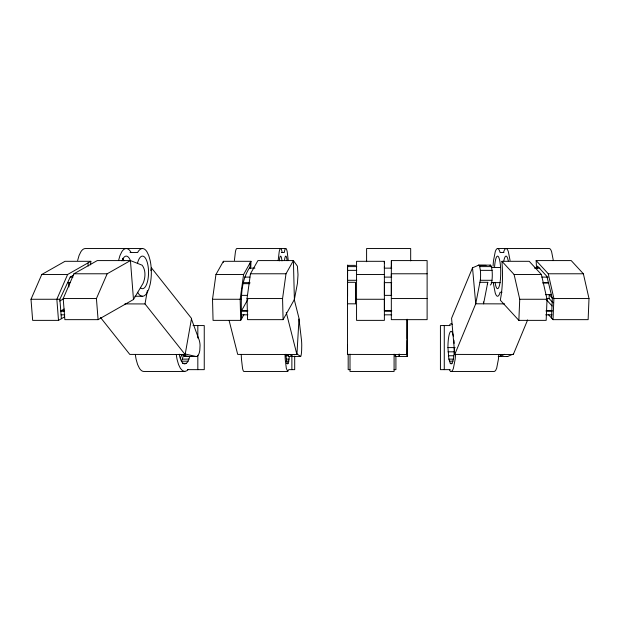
<?xml version="1.0" encoding="UTF-8"?>
<svg xmlns="http://www.w3.org/2000/svg" width="620" height="620" viewBox="0 0 620 620"><rect width="100%" height="100%" fill="white"/><g stroke="black" fill="none" stroke-linecap="round" stroke-linejoin="round"><path stroke-width="0.93" d="M347.564 282.301L355.516 282.309L355.462 303.831L347.479 303.8L347.58 265.112L347.487 354.408L407.131 354.547L407.232 319.935M355.462 303.831L355.477 284.875M384.385 281.992L384.385 295.368L391.731 295.368M391.329 294.647L391.344 282.991M395.235 354.508L395.235 356.43L407.17 356.454L407.247 340.488M399.21 354.524L399.21 356.446L399.156 353.958M347.487 354.408L347.51 344.898M355.516 283.821L355.508 284.999M384.385 268.382L384.385 266.825M391.329 276.38L391.375 260.586L427.118 260.586L427.118 319.649L391.329 319.649L391.329 273.776L427.118 273.776M395.242 356.407L395.25 355.717M501.936 261.307L502.285 267.29A31.814 6.177 -90 0 1 500.681 298.019L500.34 300.219L518.855 320.37L546.166 320.37L547.034 299.266L541.4 274.497L529.224 261.307L501.936 261.307L514.096 274.497L519.731 299.266L518.855 320.37M548.266 314.464L553.025 319.649L588.132 319.649L589 298.546L583.366 273.776L571.206 260.586L536.145 260.586L536.54 268.282M537.4 268.437L537.501 266.104L546.91 276.38L552.312 298.546L551.513 317.998M552.994 302.793L549.095 298.546L549.258 294.647L551.087 294.647M553.025 319.649L553.893 298.546L548.266 273.776L536.145 260.586M250.782 267.29L250.992 261.307L223.371 261.307L215.954 274.497L212.521 299.266L213.055 320.37L240.692 320.37L243.916 314.596M229.167 320.672L237.7 354.408L296.918 354.547L299.026 318.417L294.283 299.669M234.399 260.47L235.429 251.736A23.862 2.829 -90 0 1 236.84 248.542L285.789 248.542M278.163 260.47L279.202 251.736A23.862 2.829 -90 0 1 282.022 251.736L282.147 252.518M285.952 354.237A16.306 1.93 -90 0 0 287.711 363.909L288.68 361.724L289.308 356.601M250.992 261.307L243.598 274.497L240.165 299.266L240.692 320.37M247.031 298.546L250.457 273.776L257.92 260.586L293.407 260.586L297.422 266.197L298.011 274.807L297.422 283.41L294.384 299.507L283.092 319.649L247.558 319.649L247.031 298.546L282.565 298.546L285.998 273.776L293.407 260.586L294.384 299.507M241.614 318.719C241.203 301.297 239.723 281.798 250.185 266.825L250.085 262.95M90.559 264.856L90.846 261.307L65.015 261.307L41.765 274.497L31 299.266L32.659 320.37L58.505 320.37L64.604 316.882M279.248 260.873L279.651 258.276A16.306 1.93 -90 0 1 281.976 260.873M504.61 303.878L475.734 303.8L480.299 280.287A9.943 1.945 -89.9 0 0 480.376 270.351L479.694 266.6A9.943 1.945 -89.9 0 0 478.229 265.368L472.525 267.794L475.734 303.8L454.762 354.408L513.283 354.547L527.636 319.92M100.44 317.401L129.789 354.408L185.14 354.547L145.018 303.94L147.366 290.625M150.892 270.661L151.396 267.809L191.526 318.417L185.14 354.547M479.973 282.301L487.777 282.309L483.569 303.831L483.399 301.932M472.525 267.794L451.569 318.277L454.762 354.408M407.162 356.477L407.131 353.997M503.541 252.518L503.735 251.736A23.862 4.635 -90 0 1 508.369 251.736L510.066 260.47M77.64 260.47L79.05 255.525L80.887 251.736A23.862 8.858 -90 0 1 85.312 248.542L142.484 248.542M118.567 260.47L119.978 255.525L121.815 251.736A23.862 8.858 90 0 1 130.673 251.736L131.053 252.518M188.061 361.189L181.435 361.189L183.396 355.756L185.287 355.756M179.25 354.237A16.306 6.053 -90 0 0 184.775 363.909L186.341 363.351L187.806 361.724L189.782 356.601M347.541 267.794L347.58 296.313M90.846 261.307L67.611 274.497L56.846 299.266L58.505 320.37M63.201 298.546L73.966 273.776L97.255 260.586L130.44 260.586L142.143 265.205C145.964 270.235 145.53 277.845 143.034 283.41L133.486 299.507L98.092 319.649L64.86 319.649L63.201 298.546L96.425 298.546L107.19 273.776L130.44 260.586L133.486 299.507M61.395 318.719L59.861 299.266L70.192 277.109L73.517 275.218M449.43 325.562L449.903 324.554A23.862 4.635 -90 0 1 452.305 324.554M121.962 260.873L123.217 258.276A16.306 6.053 -90 0 1 130.525 260.873M247.799 310.938L241.42 310.938L247.845 299.452M187.969 369.644L187.07 370.651L184.775 371.458L143.848 371.458A23.862 8.858 -90 0 1 139.423 368.264L137.586 364.475L136.175 359.53A23.862 8.858 -90 0 1 135.385 354.632M241.25 354.772A23.862 2.829 -90 0 0 241.498 359.53L242.529 368.264A23.862 2.829 -90 0 0 243.939 371.458L287.711 371.458L288.734 369.644L294.694 369.644L294.694 356.229M59.698 301.033L63.837 298.67M64.472 310.938L60.783 310.938L64.201 309.008M504.626 354.315L499.906 356.446A9.943 1.907 -89.8 0 0 500.828 354.524M498.209 356.423L507.71 356.477L512.446 354.353M298.987 318.99L301.304 338.675A9.943 1.201 -89.8 0 1 301.746 345.224L301.646 350.331A9.943 1.201 -89.8 0 1 300.685 356.454L296.949 353.997M179.622 354.377L188.511 356.446L196.858 356.454A9.943 3.712 -89.8 0 0 199.81 350.331L200.059 345.224A9.943 3.712 -89.8 0 0 198.64 338.675L191.425 318.99M542.546 282.983L548.847 282.976M497.558 248.542L549.297 248.542A23.862 4.635 90 0 1 551.614 251.736L553.311 260.47M130.06 252.518L137.679 252.518L138.058 251.736A23.862 8.858 -90 0 1 146.917 251.736L148.754 255.525L150.156 260.47A23.862 8.858 -90 0 1 150.156 284.324L148.754 289.269L146.917 293.058A23.862 8.858 90 0 1 138.058 293.058L137.679 292.284M281.403 252.518L284.262 252.518L284.379 251.736A23.862 2.829 90 0 1 287.207 251.736L288.238 260.47M503.921 252.518L500.077 252.518L499.875 251.736A23.862 4.635 -90 0 0 495.24 251.736L493.543 260.47A23.862 4.635 -90 0 0 493.078 266.22M384.369 261.307L356.554 261.307L356.554 320.37L384.385 320.37L384.369 261.307L384.385 262.95M249.442 268.142L254.913 268.142M384.385 268.142L391.731 268.142M534.51 268.142L539.904 268.142M73.966 273.776L107.19 273.776M250.457 273.776L285.998 273.776M548.266 273.776L583.366 273.776M41.765 274.497L67.611 274.497M215.954 274.497L243.598 274.497M356.554 274.497L384.385 274.497M514.096 274.497L541.4 274.497M70.192 277.109L72.966 277.109M244.419 277.109L249.883 277.109M384.385 277.109L391.731 277.109M541.849 277.109L548.15 277.109M243.598 282.65L249.976 282.65M384.385 282.65L391.731 282.65M543.205 282.65L548.599 282.65M67.611 282.65L70.378 282.65M243.451 283.673L249.829 283.673M501.999 292.284L500.077 292.284L499.875 293.058A23.862 4.635 -90 0 1 495.24 293.058L493.543 284.324A23.862 4.635 -90 0 1 493.357 282.488M545.654 294.647L549.258 294.647L552.497 298.181M241.661 295.368L247.303 295.368M134.873 296.259L142.484 296.259M391.329 298.546L427.118 298.546M546.398 298.546L549.095 298.546M552.312 298.546L589 298.546M31 299.266L59.861 299.266M212.521 299.266L241.126 299.266M356.554 299.266L384.385 299.266L384.385 310.938L391.731 310.938M519.731 299.266L547.034 299.266M545.871 310.938L552.172 310.938M61.093 314.828L64.782 314.828M241.513 314.828L247.892 314.828M384.385 314.828L391.731 314.828M545.708 314.828L552.017 314.828M193.037 325.562L204.251 325.562L204.251 369.644L187.496 369.644M450.244 325.562L440.425 325.562L440.425 369.644L450.244 369.644M454.274 347.603A16.306 3.17 -90 0 1 451.104 363.909L450.283 363.351L448.864 359.127L447.935 347.603L455.142 347.603M448.043 351.819L454.344 351.819M285.836 355.756L288.502 355.756M448.361 355.756L453.762 355.756M182.427 359.127L189.061 359.127M286.417 359.127L289.075 359.127M448.864 359.127L453.367 359.127M286.099 361.189L288.757 361.189M449.384 361.189L452.988 361.189M182.559 363.351L186.341 363.351M286.44 363.351L288.215 363.351M450.283 363.351L452.089 363.351M350.006 369.644L348.184 369.644L348.184 354.307M394.088 369.644L395.909 369.644L395.909 356.229M451.104 371.458L494.349 371.458L495.543 370.651L496.667 368.264L498.356 359.53A23.862 4.635 -90 0 0 498.767 354.772M478.733 265.112L490.428 265.127M478.229 265.368L486.026 265.383M347.58 265.368L355.531 265.383M479.694 266.6L491.389 266.615L492.071 270.374A9.943 1.945 -89.9 0 1 490.281 284.999M347.588 266.6L356.763 266.615M491.311 267.514L500.309 267.53M480.376 270.351L492.071 270.374M347.588 270.351L356.763 270.367M480.299 280.287L492.001 280.31M347.572 280.287L356.748 280.302M491.195 282.619L500.2 282.635M546.708 310.891L552.11 310.899M384.385 310.884L391.731 310.899M241.459 310.884L247.837 310.899M60.907 310.884L64.596 310.891M124.883 303.893L145.018 303.94M300.685 356.454L288.842 356.407A9.943 1.201 -89.8 0 1 287.959 354.508M196.858 356.454L185.799 356.407A9.943 3.712 -89.8 0 1 183.892 355.787M507.214 356.454L507.71 356.477M185.241 353.997L195.889 356.477M184.775 371.458L182.482 370.651L180.35 368.264L178.514 364.475L177.103 359.53A23.862 8.858 -90 0 1 176.312 354.632M289.726 354.454L292.477 356.446A9.943 1.201 -89.8 0 1 292.175 355.803M546.274 299.599L552.087 305.962M287.711 371.458L286.3 368.264L285.262 359.53A23.862 2.829 -90 0 1 285.014 354.772M449.43 369.644L449.903 370.651A23.862 4.635 90 0 0 453.421 368.264L455.119 359.53A23.862 4.635 -90 0 0 455.522 354.772M508.292 260.873L507.64 258.276A16.306 3.17 -90 0 0 503.812 260.873M453.344 336.071L452.685 333.483A16.306 3.17 -90 0 0 447.935 347.603M286.254 312.372L296.918 354.547M513.236 353.997L513.283 354.547M96.425 298.546L98.092 319.649M87.97 262.95L88.21 266.05M68.603 282.286L68.967 286.959M282.565 298.546L283.092 319.649M223.371 261.307L223.394 262.423M250.185 266.825L250.217 268.382M407.232 319.928L407.247 338.675M391.375 266.104L391.375 268.437M444.276 325.562L444.276 369.644M410.68 260.873L410.68 248.542L366.598 248.542L366.598 261.717M407.123 319.215L407.131 354.547M394.088 354.183L394.088 371.458L350.006 371.458L350.006 354.183M391.375 260.586L391.375 268.282M291.873 356.229L291.873 369.644M197.827 325.562L197.827 338.016M197.827 355.268L197.827 369.644M137.462 263.314A16.306 6.053 -90 0 1 145.413 258.122A16.306 6.053 -90 0 1 148.025 278.992A16.306 6.053 -90 0 1 140.531 287.827M122.644 258.276A16.306 6.053 -90 0 1 123.892 260.873M181.776 354.438A11.927 4.433 -90 0 1 180.366 357.934M489.924 265.383A9.943 1.945 -89.9 0 1 491.389 266.615M487.777 282.309A9.943 1.945 -89.9 0 1 487.359 283.821M494.535 267.6A16.306 3.17 -90 0 1 499.085 258.122A16.306 3.17 -90 0 1 499.96 283.014A16.306 3.17 -90 0 1 495.047 282.348M453.925 340.194A16.306 3.17 -90 0 1 454.166 343.379M284.526 260.121A16.306 1.93 -90 0 1 287.13 260.648"/></g></svg>
